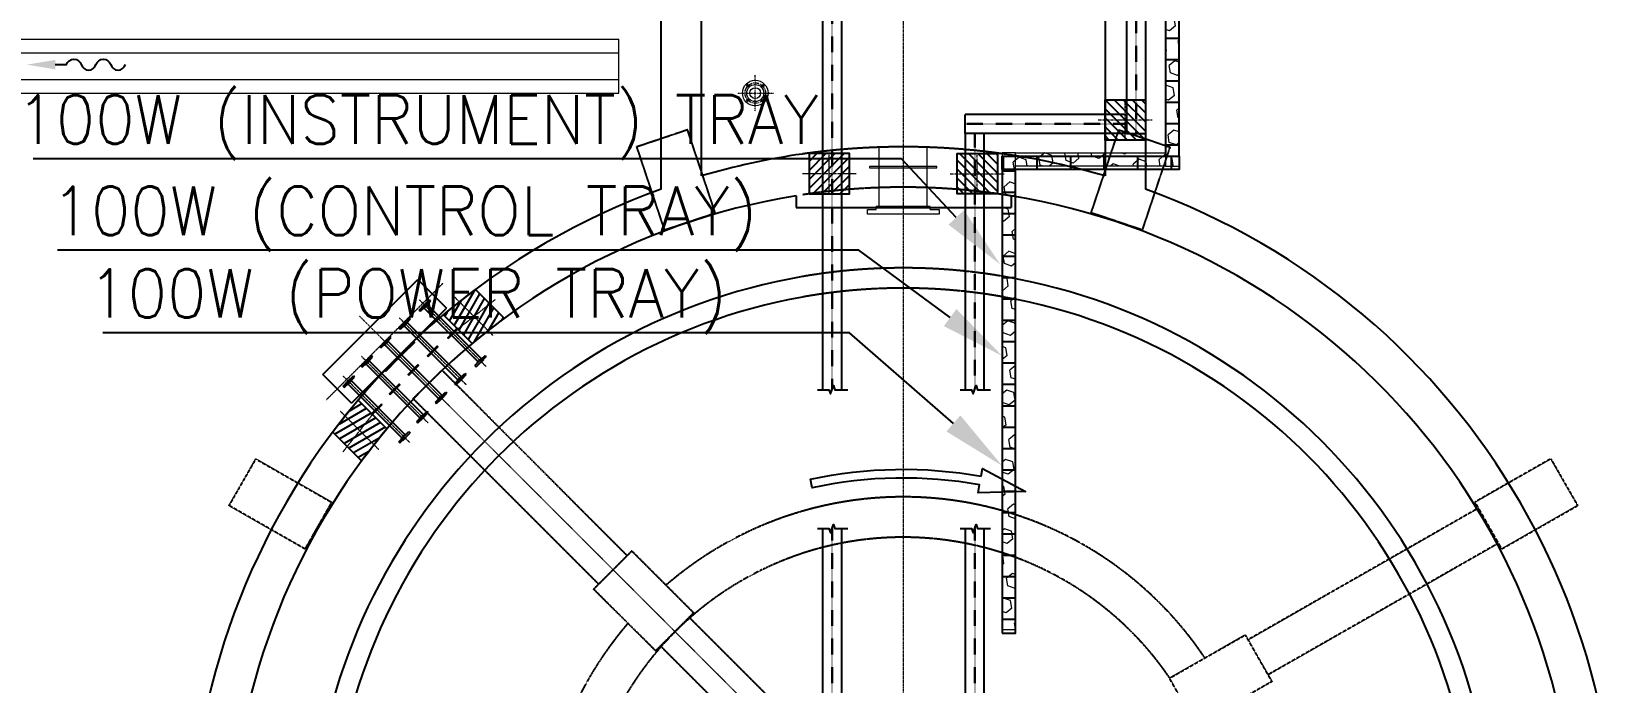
# Model space of a CAD drawing. Header units: inches. Extents: x 8618018 to 8935006, y 2431589 to 2567223.
# Drawn here: x 8653508 to 8665286, y 2502960 to 2507796 of the extents above; entities that cross this region are included whole.
import ezdxf
from ezdxf import colors
from ezdxf.entities.mleader import LeaderData, LeaderLine
from ezdxf.math import Vec2, Vec3

# ---------------------------------------------------------------- set-up
doc = ezdxf.new("R2010")
doc.units = ezdxf.units.IN
doc.header["$MEASUREMENT"] = 0
doc.linetypes.add('CENTER', pattern=[2, 1.25, -0.25, 0.25, -0.25])
doc.linetypes.add('HIDDEN', pattern=[0.375, 0.25, -0.125])
for name, color, linetype in [('CCT', 4, 'Continuous'), ('Civil', 252, 'Continuous'), ('EQ', 252, 'Continuous'), ('EXISTING', 252, 'Continuous'), ('HIDDEN', 252, 'HIDDEN'), ('Insert Plate', 3, 'Continuous'), ('Railing', 252, 'Continuous'), ('SS', 252, 'Continuous')]:
    doc.layers.add(name, color=color, linetype=linetype)
for name, color, linetype, lineweight in [('CL', 252, 'CENTER', 5), ('ICT', 6, 'Continuous', 13), ('PCT', 2, 'Continuous', 15), ('PUDDLE', 252, 'Continuous', 5), ('TRENCH', 252, 'Continuous', 13)]:
    doc.layers.add(name, color=color, linetype=linetype, lineweight=lineweight)
doc.styles.add('r-30', font='romans.shx')
doc.styles.get("Standard").update_dxf_attribs({"font": 'arial.ttf'})
pattern_1 = [(360, (9151159.96, 2056388.59), (1e-13, 158.75), [])]
pattern_2 = [(360, (9152375.07, 2055152.52), (1e-13, 158.75), [])]
pattern_3 = [(270, (-8729269.73, -2479107.62), (250, -3e-14), [])]
pattern_4 = [(100, (-8717129.58, -2475215.07), (-95.94770984, -16.91817), [56.25, -112.5]), (220, (-8717129.58, -2475215.07), (62.6254199, -74.63406917), [56.25, -112.5]), (160, (-8717139.34, -2475159.67), (-33.32228993, -91.55223915), [56.25, -112.5])]

# ---------------------------------------------------------------- blocks, each defined once
blk = doc.blocks.new('SINK')
for p, q in [((-460, -247), (247, 460)), ((247, 460), (460, 247)), ((-247, -460), (460, 247)), ((-247, -460), (-460, -247))]:
    blk.add_line(p, q)
at = {"layer": 'CL', "ltscale": 0.25}
for p, q in [((-432, -432), (432, 432)), ((-191, 191), (191, -191))]:
    blk.add_line(p, q, dxfattribs=at)
blk = doc.blocks.new('14SO')
for p, q in [((-7.875, 1.38), (-10.5, 1.38)), ((-10.5, 1.38), (-10.5, 0)), ((-10.5, 0), (10.5, 0)), ((-7.875, 1.38), (-7.875, 2.25)), ((-7.875, 2.25), (7.875, 2.25)), ((7.875, 1.38), (7.875, 2.25)), ((10.5, 1.38), (7.875, 1.38)), ((10.5, 0), (10.5, 1.38))]:
    blk.add_line(p, q)
blk = doc.blocks.new('ip-02')
at = {"layer": 'Insert Plate'}
h = blk.add_hatch(dxfattribs=at)
h.set_pattern_fill('ANSI31', color=252, scale=15, style=0)
h.set_pattern_definition([(45, (269194.2, 35357.727), (-33.6759605, 33.6759605), [])])
h.paths.add_polyline_path([(150, 150), (-150, 150), (-150, -150), (150, -150)])
at = {"layer": 'CL', "color": 252, "ltscale": 15}
for p, q in [((0, -150), (0, 150)), ((200, 0), (-200, 0))]:
    blk.add_line(p, q, dxfattribs=at)
at = {"layer": 'Insert Plate', "color": 252}
blk.add_lwpolyline([(-150, -150), (150, -150), (150, 150), (-150, 150)], close=True, dxfattribs=at)
blk = doc.blocks.new('3SOrf_PLAN')
at = {"color": 6, "linetype": 'CENTER', "ltscale": 0.5}
for p, q in [((-2.47, 2.47), (-1.77, 1.77)), ((2.47, 2.47), (1.77, 1.77)), ((-2.47, -2.47), (-1.77, -1.77)), ((2.47, -2.47), (1.77, -1.77))]:
    blk.add_line(p, q, dxfattribs=at)
for centre, radius in [((0, 0), 3.75), ((0, 0), 2.5), ((-2.12, 2.12), 0.375), ((2.12, 2.12), 0.375), ((-2.12, -2.12), 0.375), ((2.12, -2.12), 0.375)]:
    blk.add_circle(centre, radius)
at = {"color": 6, "linetype": 'CENTER'}
blk.add_circle((0, 0), 3, dxfattribs=at)
blk = doc.blocks.new('A$C78e36e68')
at = {"linetype": 'ByBlock', "ltscale": 2}
for p, q in [((1660, 8460), (1660, 5400)), ((1800, 8460), (1800, 5400)), ((-600, 7410), (-600, 3494)), ((-460, 7410), (-460, 3494)), ((1660, 5540), (460, 5540)), ((460, 5400), (460, 5540)), ((460, 5400), (460, 3494)), ((1660, 5400), (460, 5400)), ((600, 5400), (600, 3494)), ((1660, 5400), (1800, 5400)), ((-600, 2462), (-600, -5250)), ((-460, 2462), (-460, -5250)), ((460, 2462), (460, -5250)), ((600, 2462), (600, -5250))]:
    blk.add_line(p, q, dxfattribs=at)
at = {"linetype": 'HIDDEN', "lineweight": 9, "ltscale": 0.5}
for p, q in [((1726, 8460), (1726, 5400)), ((1733, 8460), (1733, 5400)), ((-534, 7410), (-534, 3484)), ((-526, 7410), (-526, 3503)), ((1660, 5473), (460, 5473)), ((1660, 5466), (460, 5466)), ((526, 5400), (526, 3484)), ((534, 5400), (534, 3503)), ((-534, 2462), (-534, -5250)), ((-526, 2462), (-526, -4185)), ((526, 2462), (526, -5250)), ((534, 2462), (534, -5250))]:
    blk.add_line(p, q, dxfattribs=at)
at = {"linetype": 'Continuous'}
for points in [[(-638, 3494), (-552, 3494), (-541, 3463), (-519, 3525), (-508, 3494), (-412, 3494)], [(422, 3494), (508, 3494), (519, 3463), (541, 3525), (552, 3494), (648, 3494)], [(-638, 2462), (-552, 2462), (-541, 2431), (-519, 2493), (-508, 2462), (-412, 2462)], [(422, 2462), (508, 2462), (519, 2431), (541, 2493), (552, 2462), (648, 2462)]]:
    blk.add_lwpolyline(points, dxfattribs=at)
blk = doc.blocks.new('1SORF')
for p, q in [((-0.56, 0.97), (-0.69, 0.97)), ((-0.69, -0.97), (-0.69, 0.97)), ((-0.56, -2.125), (-0.56, 2.125)), ((-0.56, 2.125), (-0.0625, 2.125)), ((-0.0625, -2.125), (-0.0625, 2.125)), ((-0.0625, 1), (0, 1)), ((0, -1), (0, 1)), ((-0.56, -0.97), (-0.69, -0.97)), ((-0.56, -2.125), (-0.0625, -2.125)), ((-0.0625, -1), (0, -1))]:
    blk.add_line(p, q)
blk = doc.blocks.new('A$C2c255a77')
at = {"layer": 'Civil', "linetype": 'HIDDEN', "ltscale": 1.5}
for p, q in [((-1603, 5426), (-1982, 5299)), ((-1397, 4809), (-1603, 5426)), ((-1982, 5299), (-1776, 4682)), ((-1776, 4682), (-1397, 4809)), ((-3642, 3428), (-3429, 3640)), ((-2051, 2261), (-3429, 3640)), ((-2263, 2049), (-3642, 3428)), ((-4813, 2981), (-5012, 2634)), ((-4813, 2981), (-4249, 2659)), ((4813, 2981), (4249, 2659)), ((4813, 2981), (5012, 2634)), ((-4447, 2311), (-5012, 2634)), ((-4249, 2659), (-4447, 2311)), ((4262, 2607), (2563, 1636)), ((4249, 2659), (4447, 2311)), ((4447, 2311), (5012, 2634)), ((-2018, 2296), (-2301, 2013)), ((-2018, 2296), (-1558, 1836)), ((4411, 2346), (2712, 1376)), ((-1841, 1554), (-2301, 2013)), ((-1558, 1836), (-1841, 1554)), ((-360, 571), (-1591, 1802)), ((1979, 1351), (2543, 1673)), ((2741, 1326), (2543, 1673)), ((-572, 358), (-1803, 1589)), ((2177, 1003), (1979, 1351)), ((2741, 1326), (2177, 1003))]:
    blk.add_line(p, q, dxfattribs=at)
blk.add_lwpolyline([(1397, 4809), (1603, 5426), (1982, 5299), (1776, 4682)], close=True, dxfattribs=at)
for radius, start, end in [(2698, 33.7321, 130.7864), (2398, 34.234, 204.7861), (2698, 139.3216, 205.3367)]:
    blk.add_arc((0, 0), radius, start, end, dxfattribs=at)
blk = doc.blocks.new('A$C82ab832b')
at = {"layer": 'Insert Plate'}
h = blk.add_hatch(dxfattribs=at)
h.set_pattern_fill('ANSI31', color=256, scale=15, angle=105)
h.set_pattern_definition([(105, (44688.956, -600.274), (-46.00222, -12.326257), [])])
edge = h.paths.add_edge_path()
edge.add_arc((5113, -600), 5300, 171.8648, 175.1294, ccw=False)
edge.add_line((-134, 150), (169, 150))
edge.add_arc((5113, -600), 5000, 171.3731, 174.8364)
edge.add_line((133, -150), (-168, -150))
at = {"layer": 'CL', "ltscale": 0.2}
for p, q in [((-24, -200), (23, 200)), ((199, 0), (-204, 0))]:
    blk.add_line(p, q, dxfattribs=at)
at = {"layer": 'Insert Plate'}
blk.add_lwpolyline([(-168, -150, -0.014245), (-134, 150), (169, 150, 0.015113), (133, -150), (-168, -150)], format="xyb", dxfattribs=at)
blk = doc.blocks.new('A$C87fe371b')
at = {"layer": 'Insert Plate'}
h = blk.add_hatch(dxfattribs=at)
h.set_pattern_fill('ANSI31', color=256, scale=2, angle=105)
h.set_pattern_definition([(105, (30617.423, 0), (-6.133629, -1.643501), [])])
edge = h.paths.add_edge_path()
edge.add_line((2, 150), (12, 150))
edge.add_arc((5300, 0), 5290, 178.3751, 181.6249)
edge.add_line((12, -150), (2, -150))
edge.add_arc((5300, 0), 5300, 178.3782, 181.6218, ccw=False)
at = {"layer": 'CL', "ltscale": 0.05}
blk.add_line((49, 0), (-31, 0), dxfattribs=at)
at = {"layer": 'Insert Plate'}
blk.add_lwpolyline([(2, 150), (12, 150, 0.014181), (12, -150), (2, -150, -0.014154)], format="xyb", close=True, dxfattribs=at)
blk = doc.blocks.new('FLOW')
at = {"layer": 'Civil'}
blk.add_lwpolyline([(0, 125), (0, 175, -0.747781), (0, 239.8, 0.747781), (0, 304.6, -0.747781), (0, 369.4, 0.747781), (0, 434.2)], format="xyb", dxfattribs=at)
blk.add_solid([(20.8, 125), (-20.8, 125), (0, 0)], dxfattribs=at)
blk = doc.blocks.new('GA CRM')
at = {"color": 252, "ltscale": 0.5}
blk.add_lwpolyline([(32484.1, 33151.2), (32494.8, 33210.2), (32814.9, 33039.3), (32461.8, 33028.2), (32472.5, 33087.2, 0.0986987), (31228.6, 33065.5), (31214.8, 33129, -0.0986987), (32484.1, 33151.2)], format="xyb", dxfattribs=at)
at = {"layer": 'Civil'}
for p, q in [((30405, 35383.3), (30405, 38600)), ((33405, 38600), (33405, 35383.3)), ((31108.1, 35236.1), (31108.1, 35149.8)), ((32708.1, 35235.1), (32708.1, 35149.8)), ((31108.1, 35149.8), (32708.1, 35149.8))]:
    blk.add_line(p, q, dxfattribs=at)
blk.add_lwpolyline([(30105, 35285), (30105, 38900), (33705, 38900), (33705, 35285)], dxfattribs=at)
for radius, start, end in [(5300, 98.1352, 106.44046), (5300, 73.55954, 81.8648), (5300, 109.85388, 70.14612), (5000, 99.17062, 260.82938), (5000, 279.24317, 80.75683), (4400, 99.81425, 260.18575), (4400, 279.81425, 80.18575), (4250, 100.16425, 259.83575), (4250, 280.16425, 79.83575)]:
    blk.add_arc((31905, 30300), radius, start, end, dxfattribs=at)
at = {"layer": 'CL', "ltscale": 0.7}
for p, q in [((31905, 39232.8), (31905, 24669.6)), ((31905, 30300), (28017.4, 34187.6))]:
    blk.add_line(p, q, dxfattribs=at)
at = {"layer": 'CL', "ltscale": 0.15}
for p, q in [((30805, 35864.7), (30805, 36134.7)), ((30670, 35999.7), (30940, 35999.7))]:
    blk.add_line(p, q, dxfattribs=at)
at = {"layer": 'CL', "ltscale": 0.2}
for p, q in [((28805.6, 33965.1), (28310.7, 34460)), ((28656.4, 33831.4), (28161.4, 34326.4)), ((28373.6, 33548.6), (27878.6, 34043.6)), ((28239.9, 33399.4), (27745, 33894.3))]:
    blk.add_line(p, q, dxfattribs=at)
at = {"layer": 'HIDDEN', "linetype": 'HIDDEN', "ltscale": 1.2}
for radius, start, end in [(5300, 81.8648, 98.1352), (5000, 80.75683, 98.62693), (4400, 80.18575, 99.81425), (4250, 79.83575, 100.16425)]:
    blk.add_arc((31905, 30300), radius, start, end, dxfattribs=at)
at = {"layer": 'PUDDLE', "ltscale": 0.5}
for p, q in [((31727.2, 35600), (32082.8, 35600)), ((31727.2, 35157.1), (31727.2, 35600)), ((32082.8, 35157.1), (32082.8, 35600))]:
    blk.add_line(p, q, dxfattribs=at)
blk.add_lwpolyline([(31655, 35445), (32155, 35445), (32155, 35455), (31655, 35455)], close=True, dxfattribs=at)
blk.add_circle((30805, 35999.7), 40, dxfattribs=at)
at = {"layer": 'SS'}
for p, q in [((28345.1, 34402), (28744.6, 34002.5)), ((28368.7, 34425.6), (28768.2, 34026.1)), ((28219.5, 34292), (28619, 33892.5)), ((28195.9, 34268.4), (28595.3, 33868.9)), ((28051.9, 34129.5), (28451.3, 33730.1)), ((28075.5, 34153.1), (28474.9, 33753.7)), ((27913, 33985.5), (28312.5, 33586)), ((27936.6, 34009.1), (28336.1, 33609.7)), ((27779.4, 33836.3), (28178.9, 33436.8)), ((27803, 33859.9), (28202.5, 33460.4))]:
    blk.add_line(p, q, dxfattribs=at)
for points in [[(28523.4, 34176.6), (28594.1, 34247.3), (28589.9, 34251.5), (28519.2, 34180.8)], [(28374.2, 34042.9), (28444.9, 34113.7), (28440.7, 34117.9), (28369.9, 34047.2)], [(28230.2, 33904.1), (28300.9, 33974.8), (28296.6, 33979.1), (28225.9, 33908.4)], [(28091.3, 33760.1), (28162.1, 33830.8), (28157.8, 33835.1), (28087.1, 33764.3)], [(27957.7, 33610.9), (28028.4, 33681.6), (28024.2, 33685.8), (27953.5, 33615.1)]]:
    blk.add_lwpolyline(points, close=True, dxfattribs=at)
at = {"layer": 'TRENCH'}
for p, q in [((20450.1, 36400), (29791.6, 36400)), ((29791.6, 35999.8), (29791.6, 36400)), ((20550.1, 36300), (29791.6, 36300)), ((25150, 36100), (29791.6, 36100)), ((25250, 36000), (29791.6, 36000))]:
    blk.add_line(p, q, dxfattribs=at)
blk.add_blockref('A$C2c255a77', (31905, 30300))
at = {"rotation": 314.9999999999829}
for name, p in [('A$C82ab832b', (28713.9, 34339.3)), ('A$C87fe371b', (28157.3, 34047.7))]:
    blk.add_blockref(name, p, dxfattribs=at)
at = {"xscale": -1, "rotation": 134.9999999999336}
blk.add_blockref('A$C82ab832b', (27865.7, 33491.1), dxfattribs=at)
at = {"layer": 'EQ'}
blk.add_blockref('SINK', (28051.3, 34153.7), dxfattribs=at)
at = {"layer": 'EXISTING', "xscale": 1.687500000000001, "yscale": 1.687500000000001, "zscale": 1.687500000000001, "rotation": 270.0000000000393}
blk.add_blockref('FLOW', (25390.9, 36211), dxfattribs=at)
at = {"layer": 'Insert Plate', "xscale": -1}
for p in [(33555, 35799.8), (32455, 35399.8)]:
    blk.add_blockref('ip-02', p, dxfattribs=at)
at = {"layer": 'Insert Plate'}
blk.add_blockref('ip-02', (31355, 35399.8), dxfattribs=at)
at = {"layer": 'PUDDLE', "ltscale": 0.5, "xscale": 25.4, "yscale": 25.4, "zscale": 25.4, "rotation": 90}
blk.add_blockref('3SOrf_PLAN', (30805, 35999.7), dxfattribs=at)
at = {"layer": 'PUDDLE', "ltscale": 0.5, "xscale": -25.4, "yscale": 25.4, "zscale": 25.4}
blk.add_blockref('14SO', (31905, 35100), dxfattribs=at)
at = {"layer": 'Railing'}
blk.add_blockref('A$C78e36e68', (31905, 30300), dxfattribs=at)
at = {"layer": 'SS', "yscale": 25.4, "zscale": 25.4, "rotation": 315}
for p, xscale in [((28344.5, 34426.2), -25.4), ((28195.3, 34292.6), -25.4), ((28051.3, 34153.7), -25.4), ((27912.4, 34009.7), -25.4), ((28768.8, 34001.9), 25.4), ((27778.8, 33860.5), -25.4), ((28619.5, 33868.3), 25.4), ((28475.5, 33729.5), 25.4), ((28336.7, 33585.5), 25.4), ((28203.1, 33436.2), 25.4)]:
    blk.add_blockref('1SORF', p, dxfattribs=dict(at, xscale=xscale))

msp = doc.modelspace()

# ---------------------------------------------------------------- block references
at = {"color": 252}
msp.add_blockref('GA CRM', (8628081, 2471340), dxfattribs=at)

# ---------------------------------------------------------------- next in the draw order: hatches: boundary and pattern name
at = {"layer": 'CCT'}
h = msp.add_hatch(dxfattribs=at)
h.set_pattern_fill('ANSI31', color=256, scale=50, angle=675, style=0)
h.set_pattern_definition(pattern_2)
h.paths.add_polyline_path([(8662036, 2510971), (8661936, 2510971), (8661936, 2506871), (8662036, 2506871)])
h = msp.add_hatch(dxfattribs=at)
h.set_pattern_fill('ANSI31', color=256, scale=2000, angle=225, style=0)
h.set_pattern_definition(pattern_3)
h.paths.add_polyline_path([(8662036, 2506871), (8660721, 2506871), (8660721, 2506771), (8660869.7, 2506772.3), (8662036, 2506769.8)])
h = msp.add_hatch(dxfattribs=at)
h.set_pattern_fill('ANSI31', color=256, scale=50, angle=675, style=0)
h.set_pattern_definition(pattern_1)
h.paths.add_polyline_path([(8660821, 2506771), (8660721, 2506771), (8660721, 2503326), (8660821, 2503326)])
at = {"layer": 'ICT', "transparency": 33554661}
h = msp.add_hatch(dxfattribs=at)
h.set_pattern_fill('HEX', color=256, scale=450, angle=100, style=0)
h.set_pattern_definition(pattern_4)
h.paths.add_polyline_path([(8662036, 2511046.4), (8661936, 2511046.4), (8661936, 2506896.4), (8662036, 2506896.4)])
h.paths.add_polyline_path([(8662036, 2506896.4), (8661936, 2506896.4), (8661936, 2506796.4), (8662036, 2506796.4)])
h = msp.add_hatch(dxfattribs=at)
h.set_pattern_fill('HEX', color=256, scale=450, angle=100, style=0)
h.set_pattern_definition(pattern_4)
h.paths.add_polyline_path([(8661936, 2506896.4), (8660821, 2506896.4), (8660821, 2506796.4), (8661936, 2506796.4)])
h.paths.add_polyline_path([(8660821, 2506896.4), (8660721, 2506896.4), (8660721, 2506796.4), (8660821, 2506796.4)])
h.paths.add_polyline_path([(8660821, 2506796.4), (8660721, 2506796.4), (8660721, 2503351.4), (8660821, 2503351.4)])
at = {"layer": 'PCT'}
h = msp.add_hatch(dxfattribs=at)
h.set_pattern_fill('ANSI31', color=256, scale=50, angle=675, style=0)
h.set_pattern_definition(pattern_2)
h.paths.add_polyline_path([(8662036, 2510971), (8661936, 2510971), (8661936, 2506871), (8662036, 2506871)])
h = msp.add_hatch(dxfattribs=at)
h.set_pattern_fill('ANSI31', color=256, scale=2000, angle=225, style=0)
h.set_pattern_definition(pattern_3)
h.paths.add_polyline_path([(8662036, 2506871), (8660721, 2506871), (8660721, 2506771), (8660869.7, 2506772.3), (8662036, 2506769.8)])
h = msp.add_hatch(dxfattribs=at)
h.set_pattern_fill('ANSI31', color=256, scale=50, angle=675, style=0)
h.set_pattern_definition(pattern_1)
h.paths.add_polyline_path([(8660821, 2506771), (8660721, 2506771), (8660721, 2503326), (8660821, 2503326)])

# ---------------------------------------------------------------- next in the draw order: linework, layer by layer
at = {"layer": 'CCT'}
for points, elevation in [([(8662036, 2510971), (8661936, 2510971), (8661936, 2506871), (8662036, 2506871)], 62300.6), ([(8660721, 2506871), (8662036, 2506871), (8662036, 2506771), (8660721, 2506771)], -56324.5), ([(8660721, 2503326), (8660821, 2503326), (8660821, 2506771), (8660721, 2506771)], -56324.5)]:
    msp.add_lwpolyline(points, close=True, dxfattribs=dict(at, elevation=elevation))
at = {"layer": 'ICT', "transparency": 33554661}
for points in [[(8661936, 2506796.4), (8662036.1, 2506796.4), (8662036.1, 2511046.4), (8661936, 2511046.4)], [(8660721.1, 2503351.5), (8660821, 2503351.5), (8660821, 2506896.4), (8660721.1, 2506896.4)], [(8660821, 2506896.4), (8661936, 2506896.4), (8661936, 2506796.4), (8660821, 2506796.4)]]:
    msp.add_lwpolyline(points, close=True, dxfattribs=at)
at = {"layer": 'PCT'}
for points, elevation in [([(8662036, 2510971), (8661936, 2510971), (8661936, 2506871), (8662036, 2506871)], 62300.6), ([(8660721, 2506871), (8662036, 2506871), (8662036, 2506771), (8660721, 2506771)], -56324.5), ([(8660721, 2503326), (8660821, 2503326), (8660821, 2506771), (8660721, 2506771)], -56324.5)]:
    msp.add_lwpolyline(points, close=True, dxfattribs=dict(at, elevation=elevation))

# ---------------------------------------------------------------- next in the draw order: texts
at = {"layer": 'CCT', "lineweight": 0, "style": 'r-30', "width": 0.95}
msp.add_text('100W (CONTROL TRAY)', height=360, dxfattribs=at).set_placement((8653655, 2506284.2, -56324.5))
at = {"layer": 'ICT', "color": 6, "lineweight": 0, "style": 'r-30', "width": 0.95}
msp.add_text('100W (INSTRUMENT) TRAY ', height=360, dxfattribs=at).set_placement((8653393.8, 2506963.2, -56324.5))
at = {"layer": 'PCT', "lineweight": 0, "style": 'r-30', "width": 0.95}
msp.add_text('100W (POWER TRAY)', height=360, dxfattribs=at).set_placement((8653928.1, 2505670.4, -56324.5))

# ---------------------------------------------------------------- next in the draw order: leaders
at = {"layer": 'CCT', "lineweight": 0}
ml = msp.add_multileader_mtext('Standard', dxfattribs=at)
ml.set_content('', color=256)
ml.set_leader_properties()
ml.build(insert=Vec2(0, 0))
ml.multileader.update_dxf_attribs({"text_right_attachment_type": 6, "dogleg_length": 1700, "arrow_head_size": 480})
ctx = ml.context
ctx.base_point, ctx.char_height, ctx.arrow_head_size, ctx.landing_gap_size, ctx.plane_origin = Vec3(8653699, 2506171, -56324.5), 0.432, 480, 0.216, Vec3(8663024.7, 2503241.2, -56324.5)
ctx.right_attachment = 6
notes = []
notes.append((ctx, [(0, (1, 1, 0), (8659655.4, 2506171.2, -56324.5), (-1, 0), 5956, [(0, [(8660721, 2505386.1, -56324.5)], 0, [])])]))
ctx.mtext.insert, ctx.mtext.text_direction, ctx.mtext.rotation, ctx.mtext.flow_direction = Vec3(8653699.2, 2506170.7, -56324.5), Vec3(-1, 0), 3.1415927, 5
at = {"layer": 'ICT', "color": 6, "lineweight": 0}
ml = msp.add_multileader_mtext('Standard', dxfattribs=at)
ml.set_content('', color=6)
ml.set_leader_properties()
ml.build(insert=Vec2(0, 0))
ml.multileader.update_dxf_attribs({"text_right_attachment_type": 6, "dogleg_length": 8321.7, "arrow_head_size": 480})
ctx = ml.context
ctx.base_point, ctx.char_height, ctx.arrow_head_size, ctx.landing_gap_size, ctx.plane_origin = Vec3(8653517.3, 2506849.9, -56324.5), 0.432, 480, 0.216, Vec3(8663012, 2503920.1, -56324.5)
ctx.right_attachment, ctx.text_align_type = 6, 2
notes.append((ctx, [(0, (1, 1, 0), (8659973.4, 2506850.1, -56324.5), (-1, 0), 6455.6, [(0, [(8660708.3, 2506065.1, -56324.5)], 0, [])])]))
ctx.mtext.insert, ctx.mtext.text_direction, ctx.mtext.rotation, ctx.mtext.alignment, ctx.mtext.flow_direction = Vec3(8653517.5, 2506849.7, -56324.5), Vec3(-1, 0), 3.1415927, 3, 5
at = {"layer": 'PCT', "lineweight": 0}
ml = msp.add_multileader_mtext('Standard', dxfattribs=at)
ml.set_content('', color=256)
ml.set_leader_properties()
ml.build(insert=Vec2(0, 0))
ml.multileader.update_dxf_attribs({"text_right_attachment_type": 6, "dogleg_length": 1700, "arrow_head_size": 480})
ctx = ml.context
ctx.base_point, ctx.char_height, ctx.arrow_head_size, ctx.landing_gap_size, ctx.plane_origin = Vec3(8654028.1, 2505552.6, -56324.5), 9.6, 480, 4.8, Vec3(8663363, 2502627.4, -56324.5)
ctx.right_attachment, ctx.text_align_type = 6, 2
notes.append((ctx, [(0, (1, 1, 0), (8659585.5, 2505557.4, -56324.5), (-1, 0), 5547.7, [(0, [(8660721, 2504569.3, -56324.5)], 0, [])])]))
ctx.mtext.insert, ctx.mtext.text_direction, ctx.mtext.rotation, ctx.mtext.alignment, ctx.mtext.flow_direction = Vec3(8654032.9, 2505547.8, -56324.5), Vec3(-1, 0), 3.1415927, 3, 5
for ctx, leaders in notes:
    for number, flags, end, landing, length, lines in leaders:
        leader = LeaderData()
        leader.index, (leader.has_last_leader_line, leader.has_dogleg_vector, leader.attachment_direction) = number, flags
        leader.last_leader_point, leader.dogleg_vector, leader.dogleg_length = Vec3(end), Vec3(landing), length
        for number, points, colour, breaks in lines:
            line = LeaderLine()
            line.index, line.vertices, line.color, line.breaks = number, Vec3.list(points), colors.encode_raw_color(colour), breaks
            leader.lines.append(line)
        ctx.leaders.append(leader)

doc.saveas('drawing.dxf')
